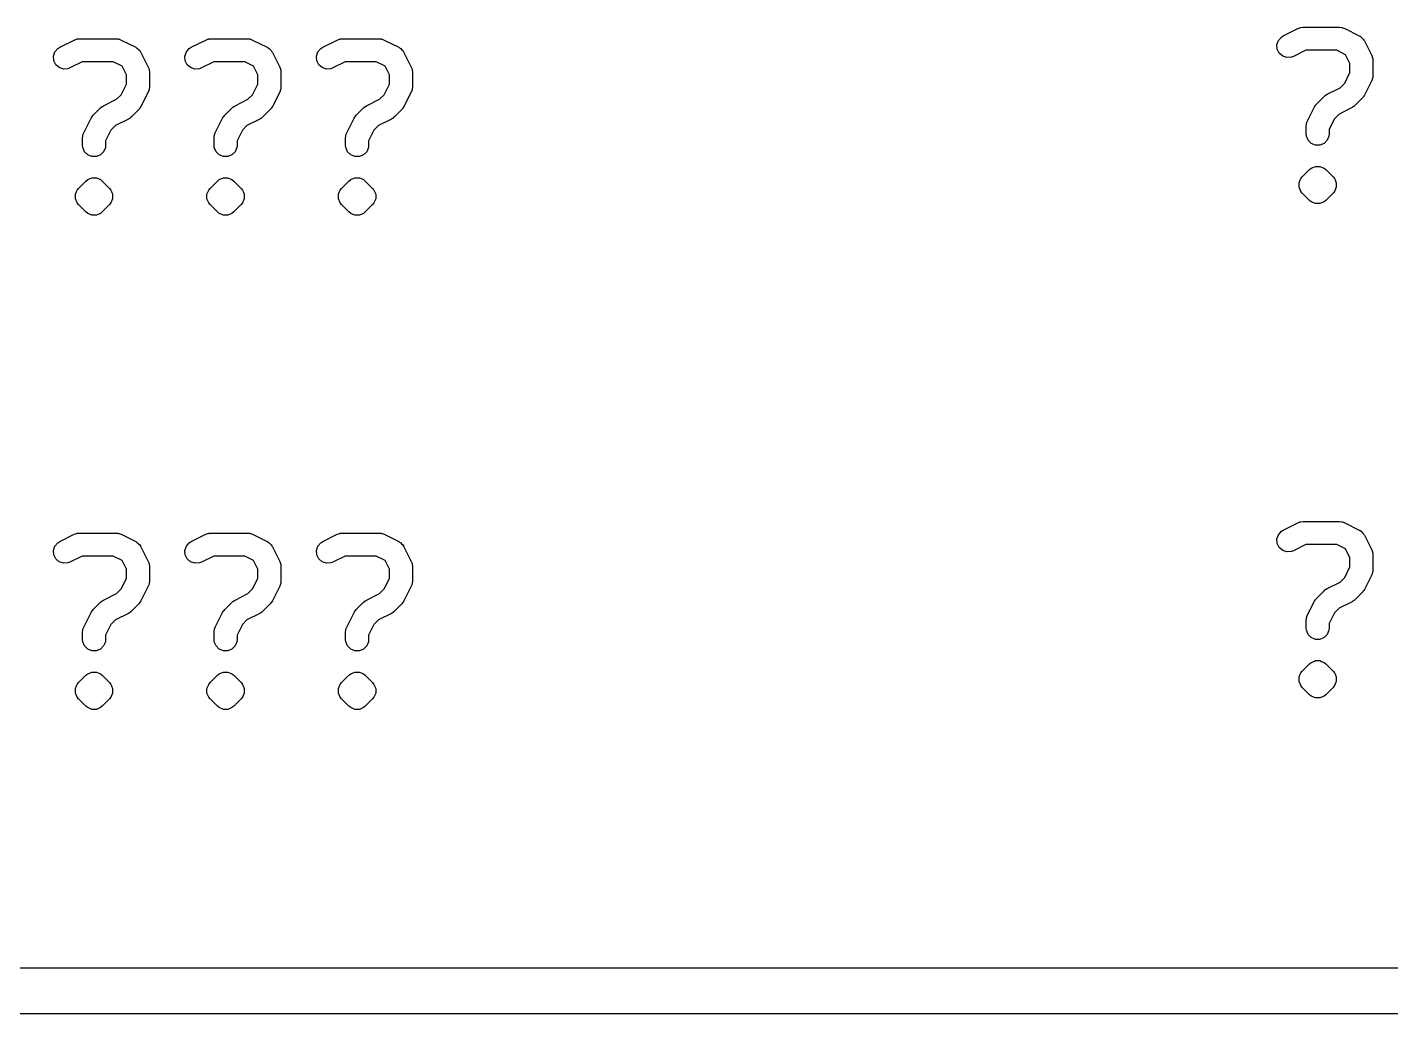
# Model space of a CAD drawing. Extents: x -2.5 to 14, y -2.7 to -1.2.
# Drawn here: x -2.1705 to -1.8206, y -2.6969 to -2.4439 of the extents above; entities that cross this region are included whole.
import ezdxf

# ---------------------------------------------------------------- set-up
doc = ezdxf.new("R2010")
doc.units = 0
doc.header["$MEASUREMENT"] = 0
doc.layers.add('BLACK', color=7, linetype='CONTINUOUS')

msp = doc.modelspace()

# ---------------------------------------------------------------- linework, layer by layer
at = {"layer": 'BLACK', "linetype": 'CONTINUOUS'}
for p, q in [((-1.8482, -2.44604), (-1.84445, -2.44417)), ((-1.84445, -2.44417), (-1.84391, -2.44396)), ((-1.84391, -2.44396), (-1.84381, -2.44395)), ((-1.84381, -2.44395), (-1.84371, -2.44391)), ((-1.84371, -2.44391), (-1.84313, -2.44386)), ((-1.84313, -2.44386), (-1.83376, -2.44386)), ((-1.83376, -2.44386), (-1.83318, -2.44391)), ((-1.83318, -2.44391), (-1.83309, -2.44395)), ((-1.83309, -2.44395), (-1.83298, -2.44396)), ((-1.83298, -2.44396), (-1.83244, -2.44417)), ((-1.83244, -2.44417), (-1.82869, -2.44604)), ((-2.16267, -2.4493), (-2.16218, -2.44899)), ((-2.16218, -2.44899), (-2.15843, -2.44712)), ((-2.15843, -2.44712), (-2.15789, -2.44691)), ((-2.15789, -2.44691), (-2.15778, -2.44691)), ((-2.15778, -2.44691), (-2.15769, -2.44686)), ((-2.15769, -2.44686), (-2.15711, -2.44681)), ((-2.15711, -2.44681), (-2.14774, -2.44681)), ((-2.14774, -2.44681), (-2.14716, -2.44686)), ((-2.14716, -2.44686), (-2.14706, -2.44691)), ((-2.14706, -2.44691), (-2.14696, -2.44691)), ((-2.14696, -2.44691), (-2.14642, -2.44712)), ((-2.14642, -2.44712), (-2.14267, -2.44899)), ((-2.14267, -2.44899), (-2.14257, -2.44906)), ((-2.14257, -2.44906), (-2.14252, -2.44907)), ((-2.14252, -2.44907), (-2.14247, -2.44912)), ((-2.14247, -2.44912), (-2.14218, -2.4493)), ((-2.12892, -2.4493), (-2.12843, -2.44899)), ((-2.12843, -2.44899), (-2.12468, -2.44712)), ((-2.12468, -2.44712), (-2.12414, -2.44691)), ((-2.12414, -2.44691), (-2.12404, -2.44691)), ((-2.12404, -2.44691), (-2.12394, -2.44686)), ((-2.12394, -2.44686), (-2.12336, -2.44681)), ((-2.12336, -2.44681), (-2.11399, -2.44681)), ((-2.11399, -2.44681), (-2.11341, -2.44686)), ((-2.11341, -2.44686), (-2.11332, -2.44691)), ((-2.11332, -2.44691), (-2.11321, -2.44691)), ((-2.11321, -2.44691), (-2.11267, -2.44712)), ((-2.11267, -2.44712), (-2.10892, -2.44899)), ((-2.10892, -2.44899), (-2.10882, -2.44906)), ((-2.10882, -2.44906), (-2.10878, -2.44907)), ((-2.10878, -2.44907), (-2.10872, -2.44912)), ((-2.10872, -2.44912), (-2.10843, -2.4493)), ((-2.09518, -2.4493), (-2.09469, -2.44899)), ((-2.09469, -2.44899), (-2.09094, -2.44712)), ((-2.09094, -2.44712), (-2.0904, -2.44691)), ((-2.0904, -2.44691), (-2.09029, -2.44691)), ((-2.09029, -2.44691), (-2.09019, -2.44686)), ((-2.09019, -2.44686), (-2.08962, -2.44681)), ((-2.08962, -2.44681), (-2.08024, -2.44681)), ((-2.08024, -2.44681), (-2.07967, -2.44686)), ((-2.07967, -2.44686), (-2.07957, -2.44691)), ((-2.07957, -2.44691), (-2.07946, -2.44691)), ((-2.07946, -2.44691), (-2.07892, -2.44712)), ((-2.07892, -2.44712), (-2.07517, -2.44899)), ((-2.07517, -2.44899), (-2.07508, -2.44906)), ((-2.07508, -2.44906), (-2.07503, -2.44907)), ((-2.07503, -2.44907), (-2.07498, -2.44912)), ((-2.07498, -2.44912), (-2.07468, -2.4493)), ((-1.84981, -2.44831), (-1.84945, -2.44722)), ((-1.84973, -2.44946), (-1.84981, -2.44831)), ((-1.84945, -2.44722), (-1.84869, -2.44635)), ((-1.84869, -2.44635), (-1.8482, -2.44604)), ((-1.82869, -2.44604), (-1.82859, -2.4461)), ((-1.82859, -2.4461), (-1.82855, -2.44612)), ((-1.82855, -2.44612), (-1.82849, -2.44617)), ((-1.82849, -2.44617), (-1.8282, -2.44635)), ((-1.8282, -2.44635), (-1.82796, -2.44663)), ((-1.82796, -2.44663), (-1.82768, -2.44687)), ((-1.82768, -2.44687), (-1.82749, -2.44716)), ((-1.82749, -2.44716), (-1.82745, -2.44722)), ((-1.82745, -2.44722), (-1.82743, -2.44727)), ((-1.82743, -2.44727), (-1.82737, -2.44736)), ((-1.82737, -2.44736), (-1.82549, -2.45111)), ((-2.16379, -2.45127), (-2.16343, -2.45017)), ((-2.16371, -2.45242), (-2.16379, -2.45127)), ((-2.16319, -2.45345), (-2.16371, -2.45242)), ((-2.16343, -2.45017), (-2.16267, -2.4493)), ((-2.14218, -2.4493), (-2.14193, -2.44958)), ((-2.14193, -2.44958), (-2.14165, -2.44983)), ((-2.14165, -2.44983), (-2.14147, -2.45012)), ((-2.14147, -2.45012), (-2.14142, -2.45017)), ((-2.14142, -2.45017), (-2.14141, -2.45022)), ((-2.14141, -2.45022), (-2.14135, -2.45031)), ((-2.14135, -2.45031), (-2.13947, -2.45406)), ((-2.13004, -2.45127), (-2.12968, -2.45017)), ((-2.12996, -2.45242), (-2.13004, -2.45127)), ((-2.12945, -2.45345), (-2.12996, -2.45242)), ((-2.12968, -2.45017), (-2.12892, -2.4493)), ((-2.10843, -2.4493), (-2.10819, -2.44958)), ((-2.10819, -2.44958), (-2.10791, -2.44983)), ((-2.10791, -2.44983), (-2.10772, -2.45012)), ((-2.10772, -2.45012), (-2.10768, -2.45017)), ((-2.10768, -2.45017), (-2.10766, -2.45022)), ((-2.10766, -2.45022), (-2.1076, -2.45031)), ((-2.1076, -2.45031), (-2.10573, -2.45406)), ((-2.0963, -2.45127), (-2.09593, -2.45017)), ((-2.09622, -2.45242), (-2.0963, -2.45127)), ((-2.0957, -2.45345), (-2.09622, -2.45242)), ((-2.09593, -2.45017), (-2.09518, -2.4493)), ((-2.07468, -2.4493), (-2.07444, -2.44958)), ((-2.07444, -2.44958), (-2.07416, -2.44983)), ((-2.07416, -2.44983), (-2.07398, -2.45012)), ((-2.07398, -2.45012), (-2.07393, -2.45017)), ((-2.07393, -2.45017), (-2.07391, -2.45022)), ((-2.07391, -2.45022), (-2.07385, -2.45031)), ((-2.07385, -2.45031), (-2.07198, -2.45406)), ((-1.84922, -2.45049), (-1.84973, -2.44946)), ((-1.84835, -2.45125), (-1.84922, -2.45049)), ((-1.84725, -2.45161), (-1.84835, -2.45125)), ((-1.8461, -2.45153), (-1.84725, -2.45161)), ((-1.84556, -2.45132), (-1.8461, -2.45153)), ((-1.84244, -2.44976), (-1.84556, -2.45132)), ((-1.83446, -2.44976), (-1.84244, -2.44976)), ((-1.83221, -2.45088), (-1.83446, -2.44976)), ((-1.83109, -2.45313), (-1.83221, -2.45088)), ((-1.82549, -2.45111), (-1.82529, -2.45165)), ((-1.82529, -2.45165), (-1.82528, -2.45176)), ((-1.82528, -2.45176), (-1.82524, -2.45186)), ((-1.82524, -2.45186), (-1.82518, -2.45243)), ((-1.82518, -2.45243), (-1.82518, -2.45618)), ((-2.16232, -2.4542), (-2.16319, -2.45345)), ((-2.16123, -2.45457), (-2.16232, -2.4542)), ((-2.16008, -2.45448), (-2.16123, -2.45457)), ((-2.15954, -2.45428), (-2.16008, -2.45448)), ((-2.15641, -2.45271), (-2.15954, -2.45428)), ((-2.14843, -2.45271), (-2.15641, -2.45271)), ((-2.14619, -2.45384), (-2.14843, -2.45271)), ((-2.14506, -2.45608), (-2.14619, -2.45384)), ((-2.14506, -2.45844), (-2.14506, -2.45608)), ((-2.13947, -2.45406), (-2.13926, -2.45461)), ((-2.13926, -2.45461), (-2.13926, -2.45471)), ((-2.13926, -2.45471), (-2.13922, -2.45481)), ((-2.13922, -2.45481), (-2.13916, -2.45539)), ((-2.13916, -2.45539), (-2.13916, -2.45913)), ((-2.12858, -2.4542), (-2.12945, -2.45345)), ((-2.12748, -2.45457), (-2.12858, -2.4542)), ((-2.12633, -2.45448), (-2.12748, -2.45457)), ((-2.12579, -2.45428), (-2.12633, -2.45448)), ((-2.12267, -2.45271), (-2.12579, -2.45428)), ((-2.11469, -2.45271), (-2.12267, -2.45271)), ((-2.11244, -2.45384), (-2.11469, -2.45271)), ((-2.11132, -2.45608), (-2.11244, -2.45384)), ((-2.11132, -2.45844), (-2.11132, -2.45608)), ((-2.10573, -2.45406), (-2.10552, -2.45461)), ((-2.10552, -2.45461), (-2.10551, -2.45471)), ((-2.10551, -2.45471), (-2.10547, -2.45481)), ((-2.10547, -2.45481), (-2.10541, -2.45539)), ((-2.10541, -2.45539), (-2.10541, -2.45913)), ((-2.09483, -2.4542), (-2.0957, -2.45345)), ((-2.09374, -2.45457), (-2.09483, -2.4542)), ((-2.09259, -2.45448), (-2.09374, -2.45457)), ((-2.09205, -2.45428), (-2.09259, -2.45448)), ((-2.08892, -2.45271), (-2.09205, -2.45428)), ((-2.08094, -2.45271), (-2.08892, -2.45271)), ((-2.0787, -2.45384), (-2.08094, -2.45271)), ((-2.07757, -2.45608), (-2.0787, -2.45384)), ((-2.07757, -2.45844), (-2.07757, -2.45608)), ((-2.07198, -2.45406), (-2.07177, -2.45461)), ((-2.07177, -2.45461), (-2.07177, -2.45471)), ((-2.07177, -2.45471), (-2.07172, -2.45481)), ((-2.07172, -2.45481), (-2.07167, -2.45539)), ((-2.07167, -2.45539), (-2.07167, -2.45913)), ((-1.83244, -2.45818), (-1.83109, -2.45548)), ((-1.83109, -2.45548), (-1.83109, -2.45313)), ((-2.14641, -2.46114), (-2.14506, -2.45844)), ((-2.13916, -2.45913), (-2.13922, -2.45971)), ((-2.11267, -2.46114), (-2.11132, -2.45844)), ((-2.10541, -2.45913), (-2.10547, -2.45971)), ((-2.07892, -2.46114), (-2.07757, -2.45844)), ((-2.07167, -2.45913), (-2.07172, -2.45971)), ((-1.83696, -2.46104), (-1.83363, -2.45938)), ((-1.83363, -2.45938), (-1.83244, -2.45818)), ((-1.82549, -2.4575), (-1.82737, -2.46125)), ((-1.82529, -2.45696), (-1.82549, -2.4575)), ((-1.82528, -2.45686), (-1.82529, -2.45696)), ((-1.82524, -2.45676), (-1.82528, -2.45686)), ((-1.82518, -2.45618), (-1.82524, -2.45676)), ((-2.15093, -2.46399), (-2.14761, -2.46233)), ((-2.14761, -2.46233), (-2.14641, -2.46114)), ((-2.13947, -2.46046), (-2.14135, -2.4642)), ((-2.13926, -2.45991), (-2.13947, -2.46046)), ((-2.13922, -2.45971), (-2.13926, -2.45981)), ((-2.13926, -2.45981), (-2.13926, -2.45991)), ((-2.11719, -2.46399), (-2.11387, -2.46233)), ((-2.11387, -2.46233), (-2.11267, -2.46114)), ((-2.10573, -2.46046), (-2.1076, -2.4642)), ((-2.10552, -2.45991), (-2.10573, -2.46046)), ((-2.10551, -2.45981), (-2.10552, -2.45991)), ((-2.10547, -2.45971), (-2.10551, -2.45981)), ((-2.08344, -2.46399), (-2.08012, -2.46233)), ((-2.08012, -2.46233), (-2.07892, -2.46114)), ((-2.07198, -2.46046), (-2.07385, -2.4642)), ((-2.07177, -2.45991), (-2.07198, -2.46046)), ((-2.07172, -2.45971), (-2.07177, -2.45981)), ((-2.07177, -2.45981), (-2.07177, -2.45991)), ((-1.8396, -2.46347), (-1.83772, -2.46159)), ((-1.83772, -2.46159), (-1.8375, -2.46141)), ((-1.8375, -2.46141), (-1.83745, -2.46135)), ((-1.83745, -2.46135), (-1.83736, -2.46129)), ((-1.83736, -2.46129), (-1.83728, -2.46123)), ((-1.83728, -2.46123), (-1.8372, -2.4612)), ((-1.8372, -2.4612), (-1.83696, -2.46104)), ((-1.82792, -2.46202), (-1.8298, -2.46389)), ((-1.82774, -2.46179), (-1.82792, -2.46202)), ((-1.82768, -2.46174), (-1.82774, -2.46179)), ((-1.82762, -2.46165), (-1.82768, -2.46174)), ((-1.82756, -2.46157), (-1.82762, -2.46165)), ((-1.82753, -2.4615), (-1.82756, -2.46157)), ((-1.82737, -2.46125), (-1.82753, -2.4615)), ((-2.15376, -2.46665), (-2.15357, -2.46642)), ((-2.15357, -2.46642), (-2.1517, -2.46455)), ((-2.1517, -2.46455), (-2.15147, -2.46436)), ((-2.15147, -2.46436), (-2.15142, -2.4643)), ((-2.15142, -2.4643), (-2.15133, -2.46424)), ((-2.15133, -2.46424), (-2.15125, -2.46418)), ((-2.15125, -2.46418), (-2.15118, -2.46415)), ((-2.15118, -2.46415), (-2.15093, -2.46399)), ((-2.1419, -2.46497), (-2.14377, -2.46685)), ((-2.14171, -2.46475), (-2.1419, -2.46497)), ((-2.14165, -2.46469), (-2.14171, -2.46475)), ((-2.1416, -2.46461), (-2.14165, -2.46469)), ((-2.14153, -2.46452), (-2.1416, -2.46461)), ((-2.1415, -2.46445), (-2.14153, -2.46452)), ((-2.14135, -2.4642), (-2.1415, -2.46445)), ((-2.12001, -2.46665), (-2.11983, -2.46642)), ((-2.11983, -2.46642), (-2.11795, -2.46455)), ((-2.11795, -2.46455), (-2.11773, -2.46436)), ((-2.11773, -2.46436), (-2.11768, -2.4643)), ((-2.11768, -2.4643), (-2.11759, -2.46424)), ((-2.11759, -2.46424), (-2.11751, -2.46418)), ((-2.11751, -2.46418), (-2.11743, -2.46415)), ((-2.11743, -2.46415), (-2.11719, -2.46399)), ((-2.10815, -2.46497), (-2.11003, -2.46685)), ((-2.10797, -2.46475), (-2.10815, -2.46497)), ((-2.10791, -2.46469), (-2.10797, -2.46475)), ((-2.10785, -2.46461), (-2.10791, -2.46469)), ((-2.10779, -2.46452), (-2.10785, -2.46461)), ((-2.10776, -2.46445), (-2.10779, -2.46452)), ((-2.1076, -2.4642), (-2.10776, -2.46445)), ((-2.08627, -2.46665), (-2.08608, -2.46642)), ((-2.08608, -2.46642), (-2.08421, -2.46455)), ((-2.08421, -2.46455), (-2.08398, -2.46436)), ((-2.08398, -2.46436), (-2.08393, -2.4643)), ((-2.08393, -2.4643), (-2.08384, -2.46424)), ((-2.08384, -2.46424), (-2.08376, -2.46418)), ((-2.08376, -2.46418), (-2.08369, -2.46415)), ((-2.08369, -2.46415), (-2.08344, -2.46399)), ((-2.07441, -2.46497), (-2.07628, -2.46685)), ((-2.07422, -2.46475), (-2.07441, -2.46497)), ((-2.07416, -2.46469), (-2.07422, -2.46475)), ((-2.07411, -2.46461), (-2.07416, -2.46469)), ((-2.07404, -2.46452), (-2.07411, -2.46461)), ((-2.07401, -2.46445), (-2.07404, -2.46452)), ((-2.07385, -2.4642), (-2.07401, -2.46445)), ((-1.84203, -2.46798), (-1.84015, -2.46424)), ((-1.84015, -2.46424), (-1.83999, -2.46399)), ((-1.83999, -2.46399), (-1.83996, -2.46392)), ((-1.83996, -2.46392), (-1.8399, -2.46383)), ((-1.8399, -2.46383), (-1.83984, -2.46375)), ((-1.83984, -2.46375), (-1.83978, -2.46369)), ((-1.83978, -2.46369), (-1.8396, -2.46347)), ((-1.83389, -2.46611), (-1.83508, -2.4673)), ((-1.83056, -2.46445), (-1.83389, -2.46611)), ((-1.83032, -2.46429), (-1.83056, -2.46445)), ((-1.83024, -2.46426), (-1.83032, -2.46429)), ((-1.83016, -2.46419), (-1.83024, -2.46426)), ((-1.83007, -2.46414), (-1.83016, -2.46419)), ((-1.83002, -2.46408), (-1.83007, -2.46414)), ((-1.8298, -2.46389), (-1.83002, -2.46408)), ((-2.156, -2.47094), (-2.15413, -2.46719)), ((-2.15413, -2.46719), (-2.15397, -2.46694)), ((-2.15397, -2.46694), (-2.15394, -2.46687)), ((-2.15394, -2.46687), (-2.15387, -2.46679)), ((-2.15387, -2.46679), (-2.15382, -2.4667)), ((-2.15382, -2.4667), (-2.15376, -2.46665)), ((-2.14786, -2.46906), (-2.14906, -2.47026)), ((-2.14454, -2.4674), (-2.14786, -2.46906)), ((-2.14429, -2.46724), (-2.14454, -2.4674)), ((-2.14422, -2.46721), (-2.14429, -2.46724)), ((-2.14414, -2.46715), (-2.14422, -2.46721)), ((-2.14405, -2.46709), (-2.14414, -2.46715)), ((-2.144, -2.46703), (-2.14405, -2.46709)), ((-2.14377, -2.46685), (-2.144, -2.46703)), ((-2.12226, -2.47094), (-2.12038, -2.46719)), ((-2.12038, -2.46719), (-2.12023, -2.46694)), ((-2.12023, -2.46694), (-2.1202, -2.46687)), ((-2.1202, -2.46687), (-2.12013, -2.46679)), ((-2.12013, -2.46679), (-2.12007, -2.4667)), ((-2.12007, -2.4667), (-2.12001, -2.46665)), ((-2.11412, -2.46906), (-2.11531, -2.47026)), ((-2.1108, -2.4674), (-2.11412, -2.46906)), ((-2.11055, -2.46724), (-2.1108, -2.4674)), ((-2.11048, -2.46721), (-2.11055, -2.46724)), ((-2.11039, -2.46715), (-2.11048, -2.46721)), ((-2.11031, -2.46709), (-2.11039, -2.46715)), ((-2.11025, -2.46703), (-2.11031, -2.46709)), ((-2.11003, -2.46685), (-2.11025, -2.46703)), ((-2.08851, -2.47094), (-2.08664, -2.46719)), ((-2.08664, -2.46719), (-2.08648, -2.46694)), ((-2.08648, -2.46694), (-2.08645, -2.46687)), ((-2.08645, -2.46687), (-2.08638, -2.46679)), ((-2.08638, -2.46679), (-2.08633, -2.4667)), ((-2.08633, -2.4667), (-2.08627, -2.46665)), ((-2.08037, -2.46906), (-2.08157, -2.47026)), ((-2.07705, -2.4674), (-2.08037, -2.46906)), ((-2.0768, -2.46724), (-2.07705, -2.4674)), ((-2.07673, -2.46721), (-2.0768, -2.46724)), ((-2.07665, -2.46715), (-2.07673, -2.46721)), ((-2.07656, -2.46709), (-2.07665, -2.46715)), ((-2.07651, -2.46703), (-2.07656, -2.46709)), ((-2.07628, -2.46685), (-2.07651, -2.46703)), ((-1.84234, -2.46931), (-1.84228, -2.46873)), ((-1.84234, -2.47118), (-1.84234, -2.46931)), ((-1.84228, -2.46873), (-1.84224, -2.46863)), ((-1.84224, -2.46863), (-1.84223, -2.46853)), ((-1.84223, -2.46853), (-1.84203, -2.46798)), ((-1.83508, -2.4673), (-1.83643, -2.47)), ((-1.83643, -2.47), (-1.83643, -2.47118)), ((-2.15631, -2.47226), (-2.15626, -2.47168)), ((-2.15631, -2.47413), (-2.15631, -2.47226)), ((-2.15626, -2.47168), (-2.15622, -2.47158)), ((-2.15622, -2.47158), (-2.15621, -2.47148)), ((-2.15621, -2.47148), (-2.156, -2.47094)), ((-2.14906, -2.47026), (-2.15041, -2.47295)), ((-2.15041, -2.47295), (-2.15041, -2.47413)), ((-2.12257, -2.47226), (-2.12251, -2.47168)), ((-2.12257, -2.47413), (-2.12257, -2.47226)), ((-2.12251, -2.47168), (-2.12247, -2.47158)), ((-2.12247, -2.47158), (-2.12246, -2.47148)), ((-2.12246, -2.47148), (-2.12226, -2.47094)), ((-2.11531, -2.47026), (-2.11666, -2.47295)), ((-2.11666, -2.47295), (-2.11666, -2.47413)), ((-2.08882, -2.47226), (-2.08877, -2.47168)), ((-2.08882, -2.47413), (-2.08882, -2.47226)), ((-2.08877, -2.47168), (-2.08872, -2.47158)), ((-2.08872, -2.47148), (-2.08851, -2.47094)), ((-2.08872, -2.47158), (-2.08872, -2.47148)), ((-2.08157, -2.47026), (-2.08292, -2.47295)), ((-2.08292, -2.47295), (-2.08292, -2.47413)), ((-1.84228, -2.47176), (-1.84234, -2.47118)), ((-1.84184, -2.47282), (-1.84228, -2.47176)), ((-1.84102, -2.47364), (-1.84184, -2.47282)), ((-1.83996, -2.47408), (-1.84102, -2.47364)), ((-1.83774, -2.47364), (-1.83881, -2.47408)), ((-1.83693, -2.47282), (-1.83774, -2.47364)), ((-1.83649, -2.47176), (-1.83693, -2.47282)), ((-1.83643, -2.47118), (-1.83649, -2.47176)), ((-2.15626, -2.47471), (-2.15631, -2.47413)), ((-2.15582, -2.47577), (-2.15626, -2.47471)), ((-2.155, -2.47659), (-2.15582, -2.47577)), ((-2.15394, -2.47703), (-2.155, -2.47659)), ((-2.15278, -2.47703), (-2.15394, -2.47703)), ((-2.15172, -2.47659), (-2.15278, -2.47703)), ((-2.15091, -2.47577), (-2.15172, -2.47659)), ((-2.15046, -2.47471), (-2.15091, -2.47577)), ((-2.15041, -2.47413), (-2.15046, -2.47471)), ((-2.12251, -2.47471), (-2.12257, -2.47413)), ((-2.12207, -2.47577), (-2.12251, -2.47471)), ((-2.12126, -2.47659), (-2.12207, -2.47577)), ((-2.12019, -2.47703), (-2.12126, -2.47659)), ((-2.11904, -2.47703), (-2.12019, -2.47703)), ((-2.11797, -2.47659), (-2.11904, -2.47703)), ((-2.11716, -2.47577), (-2.11797, -2.47659)), ((-2.11672, -2.47471), (-2.11716, -2.47577)), ((-2.11666, -2.47413), (-2.11672, -2.47471)), ((-2.08877, -2.47471), (-2.08882, -2.47413)), ((-2.08832, -2.47577), (-2.08877, -2.47471)), ((-2.08751, -2.47659), (-2.08832, -2.47577)), ((-2.08645, -2.47703), (-2.08751, -2.47659)), ((-2.08529, -2.47703), (-2.08645, -2.47703)), ((-2.08423, -2.47659), (-2.08529, -2.47703)), ((-2.08341, -2.47577), (-2.08423, -2.47659)), ((-2.08297, -2.47471), (-2.08341, -2.47577)), ((-2.08292, -2.47413), (-2.08297, -2.47471)), ((-1.83881, -2.47408), (-1.83996, -2.47408)), ((-1.84335, -2.48222), (-1.84147, -2.48034)), ((-1.84147, -2.48034), (-1.84102, -2.47997)), ((-1.84102, -2.47997), (-1.8404, -2.47972)), ((-1.84102, -2.47997), (-1.84102, -2.47997)), ((-1.8404, -2.47972), (-1.83996, -2.47953)), ((-1.83996, -2.47953), (-1.83881, -2.47953)), ((-1.83881, -2.47953), (-1.83881, -2.47953)), ((-1.83881, -2.47953), (-1.83837, -2.47972)), ((-1.83837, -2.47972), (-1.83774, -2.47997)), ((-1.83774, -2.47997), (-1.83774, -2.47997)), ((-1.83774, -2.47997), (-1.8373, -2.48034)), ((-1.8373, -2.48034), (-1.83542, -2.48222)), ((-2.15732, -2.48517), (-2.15545, -2.48329)), ((-2.15545, -2.48329), (-2.155, -2.48293)), ((-2.155, -2.48293), (-2.15438, -2.48267)), ((-2.155, -2.48293), (-2.155, -2.48293)), ((-2.15438, -2.48267), (-2.15394, -2.48249)), ((-2.15394, -2.48249), (-2.15278, -2.48249)), ((-2.15278, -2.48249), (-2.15278, -2.48249)), ((-2.15278, -2.48249), (-2.15234, -2.48267)), ((-2.15234, -2.48267), (-2.15172, -2.48293)), ((-2.15172, -2.48293), (-2.15172, -2.48293)), ((-2.15172, -2.48293), (-2.15127, -2.48329)), ((-2.15127, -2.48329), (-2.1494, -2.48517)), ((-2.12358, -2.48517), (-2.1217, -2.48329)), ((-2.1217, -2.48329), (-2.12126, -2.48293)), ((-2.12126, -2.48293), (-2.12063, -2.48267)), ((-2.12126, -2.48293), (-2.12126, -2.48293)), ((-2.12063, -2.48267), (-2.12019, -2.48249)), ((-2.12019, -2.48249), (-2.11904, -2.48249)), ((-2.11904, -2.48249), (-2.11904, -2.48249)), ((-2.11904, -2.48249), (-2.1186, -2.48267)), ((-2.1186, -2.48267), (-2.11797, -2.48293)), ((-2.11797, -2.48293), (-2.11797, -2.48293)), ((-2.11797, -2.48293), (-2.11753, -2.48329)), ((-2.11753, -2.48329), (-2.11565, -2.48517)), ((-2.08983, -2.48517), (-2.08796, -2.48329)), ((-2.08796, -2.48329), (-2.08751, -2.48293)), ((-2.08751, -2.48293), (-2.08689, -2.48267)), ((-2.08751, -2.48293), (-2.08751, -2.48293)), ((-2.08689, -2.48267), (-2.08645, -2.48249)), ((-2.08645, -2.48249), (-2.08529, -2.48249)), ((-2.08529, -2.48249), (-2.08529, -2.48249)), ((-2.08529, -2.48249), (-2.08485, -2.48267)), ((-2.08485, -2.48267), (-2.08423, -2.48293)), ((-2.08423, -2.48293), (-2.08423, -2.48293)), ((-2.08423, -2.48293), (-2.08378, -2.48329)), ((-2.08378, -2.48329), (-2.08191, -2.48517)), ((-1.84416, -2.48373), (-1.84386, -2.483)), ((-1.84416, -2.48488), (-1.84416, -2.48373)), ((-1.84386, -2.483), (-1.84371, -2.48266)), ((-1.84371, -2.48266), (-1.84335, -2.48222)), ((-1.83542, -2.48222), (-1.83505, -2.48266)), ((-1.83505, -2.48266), (-1.83491, -2.483)), ((-1.83491, -2.483), (-1.83461, -2.48373)), ((-1.83461, -2.48373), (-1.83461, -2.48488)), ((-2.15813, -2.48668), (-2.15783, -2.48596)), ((-2.15813, -2.48783), (-2.15813, -2.48668)), ((-2.15783, -2.48596), (-2.15769, -2.48562)), ((-2.15769, -2.48562), (-2.15732, -2.48517)), ((-2.1494, -2.48517), (-2.14903, -2.48562)), ((-2.14903, -2.48562), (-2.14889, -2.48596)), ((-2.14889, -2.48596), (-2.14859, -2.48668)), ((-2.14859, -2.48668), (-2.14859, -2.48783)), ((-2.12439, -2.48668), (-2.12409, -2.48596)), ((-2.12439, -2.48783), (-2.12439, -2.48668)), ((-2.12409, -2.48596), (-2.12394, -2.48562)), ((-2.12394, -2.48562), (-2.12358, -2.48517)), ((-2.11565, -2.48517), (-2.11529, -2.48562)), ((-2.11529, -2.48562), (-2.11514, -2.48596)), ((-2.11514, -2.48596), (-2.11484, -2.48668)), ((-2.11484, -2.48668), (-2.11484, -2.48783)), ((-2.09064, -2.48668), (-2.09034, -2.48596)), ((-2.09064, -2.48783), (-2.09064, -2.48668)), ((-2.09034, -2.48596), (-2.0902, -2.48562)), ((-2.0902, -2.48562), (-2.08983, -2.48517)), ((-2.08191, -2.48517), (-2.08154, -2.48562)), ((-2.08154, -2.48562), (-2.0814, -2.48596)), ((-2.0814, -2.48596), (-2.0811, -2.48668)), ((-2.0811, -2.48668), (-2.0811, -2.48783)), ((-1.84371, -2.48594), (-1.84416, -2.48488)), ((-1.84335, -2.48639), (-1.84371, -2.48594)), ((-1.84147, -2.48827), (-1.84335, -2.48639)), ((-1.83542, -2.48639), (-1.8373, -2.48827)), ((-1.83505, -2.48594), (-1.83542, -2.48639)), ((-1.83461, -2.48488), (-1.83505, -2.48594)), ((-2.15769, -2.4889), (-2.15813, -2.48783)), ((-2.15732, -2.48934), (-2.15769, -2.4889)), ((-2.15545, -2.49122), (-2.15732, -2.48934)), ((-2.1494, -2.48934), (-2.15127, -2.49122)), ((-2.14903, -2.4889), (-2.1494, -2.48934)), ((-2.14859, -2.48783), (-2.14903, -2.4889)), ((-2.12394, -2.4889), (-2.12439, -2.48783)), ((-2.12358, -2.48934), (-2.12394, -2.4889)), ((-2.1217, -2.49122), (-2.12358, -2.48934)), ((-2.11565, -2.48934), (-2.11753, -2.49122)), ((-2.11529, -2.4889), (-2.11565, -2.48934)), ((-2.11484, -2.48783), (-2.11529, -2.4889)), ((-2.0902, -2.4889), (-2.09064, -2.48783)), ((-2.08983, -2.48934), (-2.0902, -2.4889)), ((-2.08796, -2.49122), (-2.08983, -2.48934)), ((-2.08191, -2.48934), (-2.08378, -2.49122)), ((-2.08154, -2.4889), (-2.08191, -2.48934)), ((-2.0811, -2.48783), (-2.08154, -2.4889)), ((-1.84102, -2.48863), (-1.84147, -2.48827)), ((-1.83996, -2.48907), (-1.84102, -2.48863)), ((-1.83881, -2.48907), (-1.83996, -2.48907)), ((-1.83996, -2.48907), (-1.83996, -2.48907)), ((-1.83774, -2.48863), (-1.83881, -2.48907)), ((-1.83881, -2.48907), (-1.83881, -2.48907)), ((-1.8373, -2.48827), (-1.83774, -2.48863)), ((-2.155, -2.49159), (-2.15545, -2.49122)), ((-2.15394, -2.49203), (-2.155, -2.49159)), ((-2.15278, -2.49203), (-2.15394, -2.49203)), ((-2.15394, -2.49203), (-2.15394, -2.49203)), ((-2.15172, -2.49159), (-2.15278, -2.49203)), ((-2.15278, -2.49203), (-2.15278, -2.49203)), ((-2.15127, -2.49122), (-2.15172, -2.49159)), ((-2.12126, -2.49159), (-2.1217, -2.49122)), ((-2.12019, -2.49203), (-2.12126, -2.49159)), ((-2.11904, -2.49203), (-2.12019, -2.49203)), ((-2.12019, -2.49203), (-2.12019, -2.49203)), ((-2.11797, -2.49159), (-2.11904, -2.49203)), ((-2.11904, -2.49203), (-2.11904, -2.49203)), ((-2.11753, -2.49122), (-2.11797, -2.49159)), ((-2.08751, -2.49159), (-2.08796, -2.49122)), ((-2.08645, -2.49203), (-2.08751, -2.49159)), ((-2.08529, -2.49203), (-2.08645, -2.49203)), ((-2.08645, -2.49203), (-2.08645, -2.49203)), ((-2.08423, -2.49159), (-2.08529, -2.49203)), ((-2.08529, -2.49203), (-2.08529, -2.49203)), ((-2.08378, -2.49122), (-2.08423, -2.49159)), ((-1.8482, -2.57281), (-1.84445, -2.57093)), ((-1.84445, -2.57093), (-1.84391, -2.57073)), ((-1.84391, -2.57073), (-1.84381, -2.57072)), ((-1.84381, -2.57072), (-1.84371, -2.57068)), ((-1.84371, -2.57068), (-1.84313, -2.57062)), ((-1.84313, -2.57062), (-1.83376, -2.57062)), ((-1.83376, -2.57062), (-1.83318, -2.57068)), ((-1.83318, -2.57068), (-1.83309, -2.57072)), ((-1.83309, -2.57072), (-1.83298, -2.57073)), ((-1.83298, -2.57073), (-1.83244, -2.57093)), ((-1.83244, -2.57093), (-1.82869, -2.57281)), ((-2.16218, -2.57576), (-2.15843, -2.57389)), ((-2.15843, -2.57389), (-2.15789, -2.57368)), ((-2.15789, -2.57368), (-2.15778, -2.57367)), ((-2.15778, -2.57367), (-2.15769, -2.57363)), ((-2.15769, -2.57363), (-2.15711, -2.57358)), ((-2.15711, -2.57358), (-2.14774, -2.57358)), ((-2.14774, -2.57358), (-2.14716, -2.57363)), ((-2.14716, -2.57363), (-2.14706, -2.57367)), ((-2.14706, -2.57367), (-2.14696, -2.57368)), ((-2.14696, -2.57368), (-2.14642, -2.57389)), ((-2.14642, -2.57389), (-2.14267, -2.57576)), ((-2.12843, -2.57576), (-2.12468, -2.57389)), ((-2.12468, -2.57389), (-2.12414, -2.57368)), ((-2.12414, -2.57368), (-2.12404, -2.57367)), ((-2.12404, -2.57367), (-2.12394, -2.57363)), ((-2.12394, -2.57363), (-2.12336, -2.57358)), ((-2.12336, -2.57358), (-2.11399, -2.57358)), ((-2.11399, -2.57358), (-2.11341, -2.57363)), ((-2.11341, -2.57363), (-2.11332, -2.57367)), ((-2.11332, -2.57367), (-2.11321, -2.57368)), ((-2.11321, -2.57368), (-2.11267, -2.57389)), ((-2.11267, -2.57389), (-2.10892, -2.57576)), ((-2.09469, -2.57576), (-2.09094, -2.57389)), ((-2.09094, -2.57389), (-2.0904, -2.57368)), ((-2.0904, -2.57368), (-2.09029, -2.57367)), ((-2.09029, -2.57367), (-2.09019, -2.57363)), ((-2.09019, -2.57363), (-2.08962, -2.57358)), ((-2.08962, -2.57358), (-2.08024, -2.57358)), ((-2.08024, -2.57358), (-2.07967, -2.57363)), ((-2.07967, -2.57363), (-2.07957, -2.57367)), ((-2.07957, -2.57367), (-2.07946, -2.57368)), ((-2.07946, -2.57368), (-2.07892, -2.57389)), ((-2.07892, -2.57389), (-2.07517, -2.57576)), ((-1.84981, -2.57508), (-1.84945, -2.57399)), ((-1.84973, -2.57623), (-1.84981, -2.57508)), ((-1.84945, -2.57399), (-1.84869, -2.57312)), ((-1.84869, -2.57312), (-1.8482, -2.57281)), ((-1.82869, -2.57281), (-1.82859, -2.57287)), ((-1.82859, -2.57287), (-1.82855, -2.57288)), ((-1.82855, -2.57288), (-1.82849, -2.57293)), ((-1.82849, -2.57293), (-1.8282, -2.57312)), ((-1.8282, -2.57312), (-1.82796, -2.5734)), ((-1.82796, -2.5734), (-1.82768, -2.57364)), ((-1.82768, -2.57364), (-1.82749, -2.57393)), ((-1.82749, -2.57393), (-1.82745, -2.57399)), ((-1.82745, -2.57399), (-1.82743, -2.57403)), ((-1.82743, -2.57403), (-1.82737, -2.57413)), ((-1.82737, -2.57413), (-1.82549, -2.57788)), ((-2.16379, -2.57803), (-2.16343, -2.57694)), ((-2.16371, -2.57918), (-2.16379, -2.57803)), ((-2.16343, -2.57694), (-2.16267, -2.57607)), ((-2.16267, -2.57607), (-2.16218, -2.57576)), ((-2.14267, -2.57576), (-2.14257, -2.57582)), ((-2.14257, -2.57582), (-2.14252, -2.57584)), ((-2.14252, -2.57584), (-2.14247, -2.57589)), ((-2.14247, -2.57589), (-2.14218, -2.57607)), ((-2.14218, -2.57607), (-2.14193, -2.57635)), ((-2.14193, -2.57635), (-2.14165, -2.57659)), ((-2.14165, -2.57659), (-2.14147, -2.57688)), ((-2.14147, -2.57688), (-2.14142, -2.57694)), ((-2.14142, -2.57694), (-2.14141, -2.57699)), ((-2.14141, -2.57699), (-2.14135, -2.57708)), ((-2.14135, -2.57708), (-2.13947, -2.58083)), ((-2.13004, -2.57803), (-2.12968, -2.57694)), ((-2.12996, -2.57918), (-2.13004, -2.57803)), ((-2.12968, -2.57694), (-2.12892, -2.57607)), ((-2.12892, -2.57607), (-2.12843, -2.57576)), ((-2.10892, -2.57576), (-2.10882, -2.57582)), ((-2.10882, -2.57582), (-2.10878, -2.57584)), ((-2.10878, -2.57584), (-2.10872, -2.57589)), ((-2.10872, -2.57589), (-2.10843, -2.57607)), ((-2.10843, -2.57607), (-2.10819, -2.57635)), ((-2.10819, -2.57635), (-2.10791, -2.57659)), ((-2.10791, -2.57659), (-2.10772, -2.57688)), ((-2.10772, -2.57688), (-2.10768, -2.57694)), ((-2.10768, -2.57694), (-2.10766, -2.57699)), ((-2.10766, -2.57699), (-2.1076, -2.57708)), ((-2.1076, -2.57708), (-2.10573, -2.58083)), ((-2.0963, -2.57803), (-2.09593, -2.57694)), ((-2.09622, -2.57918), (-2.0963, -2.57803)), ((-2.09593, -2.57694), (-2.09518, -2.57607)), ((-2.09518, -2.57607), (-2.09469, -2.57576)), ((-2.07517, -2.57576), (-2.07508, -2.57582)), ((-2.07508, -2.57582), (-2.07503, -2.57584)), ((-2.07503, -2.57584), (-2.07498, -2.57589)), ((-2.07498, -2.57589), (-2.07468, -2.57607)), ((-2.07468, -2.57607), (-2.07444, -2.57635)), ((-2.07444, -2.57635), (-2.07416, -2.57659)), ((-2.07416, -2.57659), (-2.07398, -2.57688)), ((-2.07398, -2.57688), (-2.07393, -2.57694)), ((-2.07393, -2.57694), (-2.07391, -2.57699)), ((-2.07391, -2.57699), (-2.07385, -2.57708)), ((-2.07385, -2.57708), (-2.07198, -2.58083)), ((-1.84922, -2.57726), (-1.84973, -2.57623)), ((-1.84835, -2.57802), (-1.84922, -2.57726)), ((-1.84725, -2.57838), (-1.84835, -2.57802)), ((-1.8461, -2.5783), (-1.84725, -2.57838)), ((-1.84556, -2.57809), (-1.8461, -2.5783)), ((-1.84244, -2.57653), (-1.84556, -2.57809)), ((-1.83446, -2.57653), (-1.84244, -2.57653)), ((-1.83221, -2.57765), (-1.83446, -2.57653)), ((-1.83109, -2.5799), (-1.83221, -2.57765)), ((-1.82549, -2.57788), (-1.82529, -2.57842)), ((-1.82529, -2.57842), (-1.82528, -2.57853)), ((-1.82528, -2.57853), (-1.82524, -2.57862)), ((-2.16319, -2.58021), (-2.16371, -2.57918)), ((-2.16232, -2.58097), (-2.16319, -2.58021)), ((-2.16123, -2.58133), (-2.16232, -2.58097)), ((-2.16008, -2.58125), (-2.16123, -2.58133)), ((-2.15954, -2.58104), (-2.16008, -2.58125)), ((-2.15641, -2.57948), (-2.15954, -2.58104)), ((-2.14843, -2.57948), (-2.15641, -2.57948)), ((-2.14619, -2.5806), (-2.14843, -2.57948)), ((-2.14506, -2.58285), (-2.14619, -2.5806)), ((-2.13947, -2.58083), (-2.13926, -2.58137)), ((-2.13926, -2.58137), (-2.13926, -2.58148)), ((-2.13926, -2.58148), (-2.13922, -2.58158)), ((-2.13922, -2.58158), (-2.13916, -2.58215)), ((-2.12945, -2.58021), (-2.12996, -2.57918)), ((-2.12858, -2.58097), (-2.12945, -2.58021)), ((-2.12748, -2.58133), (-2.12858, -2.58097)), ((-2.12633, -2.58125), (-2.12748, -2.58133)), ((-2.12579, -2.58104), (-2.12633, -2.58125)), ((-2.12267, -2.57948), (-2.12579, -2.58104)), ((-2.11469, -2.57948), (-2.12267, -2.57948)), ((-2.11244, -2.5806), (-2.11469, -2.57948)), ((-2.11132, -2.58285), (-2.11244, -2.5806)), ((-2.10573, -2.58083), (-2.10552, -2.58137)), ((-2.10552, -2.58137), (-2.10551, -2.58148)), ((-2.10551, -2.58148), (-2.10547, -2.58158)), ((-2.10547, -2.58158), (-2.10541, -2.58215)), ((-2.0957, -2.58021), (-2.09622, -2.57918)), ((-2.09483, -2.58097), (-2.0957, -2.58021)), ((-2.09374, -2.58133), (-2.09483, -2.58097)), ((-2.09259, -2.58125), (-2.09374, -2.58133)), ((-2.09205, -2.58104), (-2.09259, -2.58125)), ((-2.08892, -2.57948), (-2.09205, -2.58104)), ((-2.08094, -2.57948), (-2.08892, -2.57948)), ((-2.0787, -2.5806), (-2.08094, -2.57948)), ((-2.07757, -2.58285), (-2.0787, -2.5806)), ((-2.07198, -2.58083), (-2.07177, -2.58137)), ((-2.07177, -2.58137), (-2.07177, -2.58148)), ((-2.07177, -2.58148), (-2.07172, -2.58158)), ((-2.07172, -2.58158), (-2.07167, -2.58215)), ((-1.83109, -2.58225), (-1.83109, -2.5799)), ((-1.82524, -2.57862), (-1.82518, -2.5792)), ((-1.82518, -2.5792), (-1.82518, -2.58295)), ((-2.14641, -2.5879), (-2.14506, -2.5852)), ((-2.14506, -2.5852), (-2.14506, -2.58285)), ((-2.13916, -2.58215), (-2.13916, -2.5859)), ((-2.11267, -2.5879), (-2.11132, -2.5852)), ((-2.11132, -2.5852), (-2.11132, -2.58285)), ((-2.10541, -2.58215), (-2.10541, -2.5859)), ((-2.07892, -2.5879), (-2.07757, -2.5852)), ((-2.07757, -2.5852), (-2.07757, -2.58285)), ((-2.07167, -2.58215), (-2.07167, -2.5859)), ((-1.83363, -2.58615), (-1.83244, -2.58495)), ((-1.83244, -2.58495), (-1.83109, -2.58225)), ((-1.82549, -2.58427), (-1.82737, -2.58802)), ((-1.82529, -2.58373), (-1.82549, -2.58427)), ((-1.82528, -2.58362), (-1.82529, -2.58373)), ((-1.82524, -2.58353), (-1.82528, -2.58362)), ((-1.82518, -2.58295), (-1.82524, -2.58353)), ((-2.14761, -2.5891), (-2.14641, -2.5879)), ((-2.13947, -2.58722), (-2.14135, -2.59097)), ((-2.13926, -2.58668), (-2.13947, -2.58722)), ((-2.13922, -2.58648), (-2.13926, -2.58658)), ((-2.13926, -2.58658), (-2.13926, -2.58668)), ((-2.13916, -2.5859), (-2.13922, -2.58648)), ((-2.11387, -2.5891), (-2.11267, -2.5879)), ((-2.10573, -2.58722), (-2.1076, -2.59097)), ((-2.10552, -2.58668), (-2.10573, -2.58722)), ((-2.10551, -2.58658), (-2.10552, -2.58668)), ((-2.10547, -2.58648), (-2.10551, -2.58658)), ((-2.10541, -2.5859), (-2.10547, -2.58648)), ((-2.08012, -2.5891), (-2.07892, -2.5879)), ((-2.07198, -2.58722), (-2.07385, -2.59097)), ((-2.07177, -2.58668), (-2.07198, -2.58722)), ((-2.07172, -2.58648), (-2.07177, -2.58658)), ((-2.07177, -2.58658), (-2.07177, -2.58668)), ((-2.07167, -2.5859), (-2.07172, -2.58648)), ((-1.8396, -2.59023), (-1.83772, -2.58836)), ((-1.83772, -2.58836), (-1.8375, -2.58817)), ((-1.8375, -2.58817), (-1.83745, -2.58812)), ((-1.83745, -2.58812), (-1.83736, -2.58806)), ((-1.83736, -2.58806), (-1.83728, -2.58799)), ((-1.83728, -2.58799), (-1.8372, -2.58796)), ((-1.8372, -2.58796), (-1.83696, -2.58781)), ((-1.83696, -2.58781), (-1.83363, -2.58615)), ((-1.82792, -2.58879), (-1.8298, -2.59066)), ((-1.82774, -2.58856), (-1.82792, -2.58879)), ((-1.82768, -2.58851), (-1.82774, -2.58856)), ((-1.82762, -2.58842), (-1.82768, -2.58851)), ((-1.82756, -2.58834), (-1.82762, -2.58842)), ((-1.82753, -2.58827), (-1.82756, -2.58834)), ((-1.82737, -2.58802), (-1.82753, -2.58827)), ((-2.15357, -2.59319), (-2.1517, -2.59131)), ((-2.1517, -2.59131), (-2.15147, -2.59113)), ((-2.15147, -2.59113), (-2.15142, -2.59107)), ((-2.15142, -2.59107), (-2.15133, -2.59101)), ((-2.15133, -2.59101), (-2.15125, -2.59095)), ((-2.15125, -2.59095), (-2.15118, -2.59092)), ((-2.15118, -2.59092), (-2.15093, -2.59076)), ((-2.15093, -2.59076), (-2.14761, -2.5891)), ((-2.1419, -2.59174), (-2.14377, -2.59361)), ((-2.14171, -2.59151), (-2.1419, -2.59174)), ((-2.14165, -2.59146), (-2.14171, -2.59151)), ((-2.1416, -2.59137), (-2.14165, -2.59146)), ((-2.14153, -2.59129), (-2.1416, -2.59137)), ((-2.1415, -2.59122), (-2.14153, -2.59129)), ((-2.14135, -2.59097), (-2.1415, -2.59122)), ((-2.11983, -2.59319), (-2.11795, -2.59131)), ((-2.11795, -2.59131), (-2.11773, -2.59113)), ((-2.11773, -2.59113), (-2.11768, -2.59107)), ((-2.11768, -2.59107), (-2.11759, -2.59101)), ((-2.11759, -2.59101), (-2.11751, -2.59095)), ((-2.11751, -2.59095), (-2.11743, -2.59092)), ((-2.11743, -2.59092), (-2.11719, -2.59076)), ((-2.11719, -2.59076), (-2.11387, -2.5891)), ((-2.10815, -2.59174), (-2.11003, -2.59361)), ((-2.10797, -2.59151), (-2.10815, -2.59174)), ((-2.10791, -2.59146), (-2.10797, -2.59151)), ((-2.10785, -2.59137), (-2.10791, -2.59146)), ((-2.10779, -2.59129), (-2.10785, -2.59137)), ((-2.10776, -2.59122), (-2.10779, -2.59129)), ((-2.1076, -2.59097), (-2.10776, -2.59122)), ((-2.08608, -2.59319), (-2.08421, -2.59131)), ((-2.08421, -2.59131), (-2.08398, -2.59113)), ((-2.08398, -2.59113), (-2.08393, -2.59107)), ((-2.08393, -2.59107), (-2.08384, -2.59101)), ((-2.08384, -2.59101), (-2.08376, -2.59095)), ((-2.08376, -2.59095), (-2.08369, -2.59092)), ((-2.08369, -2.59092), (-2.08344, -2.59076)), ((-2.08344, -2.59076), (-2.08012, -2.5891)), ((-2.07441, -2.59174), (-2.07628, -2.59361)), ((-2.07422, -2.59151), (-2.07441, -2.59174)), ((-2.07416, -2.59146), (-2.07422, -2.59151)), ((-2.07411, -2.59137), (-2.07416, -2.59146)), ((-2.07404, -2.59129), (-2.07411, -2.59137)), ((-2.07401, -2.59122), (-2.07404, -2.59129)), ((-2.07385, -2.59097), (-2.07401, -2.59122)), ((-1.84203, -2.59475), (-1.84015, -2.591)), ((-1.84015, -2.591), (-1.83999, -2.59075)), ((-1.83999, -2.59075), (-1.83996, -2.59068)), ((-1.83996, -2.59068), (-1.8399, -2.5906)), ((-1.8399, -2.5906), (-1.83984, -2.59051)), ((-1.83984, -2.59051), (-1.83978, -2.59046)), ((-1.83978, -2.59046), (-1.8396, -2.59023)), ((-1.83056, -2.59121), (-1.83389, -2.59287)), ((-1.83032, -2.59106), (-1.83056, -2.59121)), ((-1.83024, -2.59103), (-1.83032, -2.59106)), ((-1.83016, -2.59096), (-1.83024, -2.59103)), ((-1.83007, -2.59091), (-1.83016, -2.59096)), ((-1.83002, -2.59085), (-1.83007, -2.59091)), ((-1.8298, -2.59066), (-1.83002, -2.59085)), ((-2.156, -2.5977), (-2.15413, -2.59396)), ((-2.15413, -2.59396), (-2.15397, -2.59371)), ((-2.15397, -2.59371), (-2.15394, -2.59364)), ((-2.15394, -2.59364), (-2.15387, -2.59355)), ((-2.15387, -2.59355), (-2.15382, -2.59347)), ((-2.15382, -2.59347), (-2.15376, -2.59341)), ((-2.15376, -2.59341), (-2.15357, -2.59319)), ((-2.14786, -2.59583), (-2.14906, -2.59702)), ((-2.14454, -2.59417), (-2.14786, -2.59583)), ((-2.14429, -2.59401), (-2.14454, -2.59417)), ((-2.14422, -2.59398), (-2.14429, -2.59401)), ((-2.14414, -2.59391), (-2.14422, -2.59398)), ((-2.14405, -2.59386), (-2.14414, -2.59391)), ((-2.144, -2.5938), (-2.14405, -2.59386)), ((-2.14377, -2.59361), (-2.144, -2.5938)), ((-2.12226, -2.5977), (-2.12038, -2.59396)), ((-2.12038, -2.59396), (-2.12023, -2.59371)), ((-2.12023, -2.59371), (-2.1202, -2.59364)), ((-2.1202, -2.59364), (-2.12013, -2.59355)), ((-2.12013, -2.59355), (-2.12007, -2.59347)), ((-2.12007, -2.59347), (-2.12001, -2.59341)), ((-2.12001, -2.59341), (-2.11983, -2.59319)), ((-2.11412, -2.59583), (-2.11531, -2.59702)), ((-2.1108, -2.59417), (-2.11412, -2.59583)), ((-2.11055, -2.59401), (-2.1108, -2.59417)), ((-2.11048, -2.59398), (-2.11055, -2.59401)), ((-2.11039, -2.59391), (-2.11048, -2.59398)), ((-2.11031, -2.59386), (-2.11039, -2.59391)), ((-2.11025, -2.5938), (-2.11031, -2.59386)), ((-2.11003, -2.59361), (-2.11025, -2.5938)), ((-2.08851, -2.5977), (-2.08664, -2.59396)), ((-2.08664, -2.59396), (-2.08648, -2.59371)), ((-2.08648, -2.59371), (-2.08645, -2.59364)), ((-2.08645, -2.59364), (-2.08638, -2.59355)), ((-2.08638, -2.59355), (-2.08633, -2.59347)), ((-2.08633, -2.59347), (-2.08627, -2.59341)), ((-2.08627, -2.59341), (-2.08608, -2.59319)), ((-2.08037, -2.59583), (-2.08157, -2.59702)), ((-2.07705, -2.59417), (-2.08037, -2.59583)), ((-2.0768, -2.59401), (-2.07705, -2.59417)), ((-2.07673, -2.59398), (-2.0768, -2.59401)), ((-2.07665, -2.59391), (-2.07673, -2.59398)), ((-2.07656, -2.59386), (-2.07665, -2.59391)), ((-2.07651, -2.5938), (-2.07656, -2.59386)), ((-2.07628, -2.59361), (-2.07651, -2.5938)), ((-1.84234, -2.59607), (-1.84228, -2.5955)), ((-1.84234, -2.59795), (-1.84234, -2.59607)), ((-1.84228, -2.5955), (-1.84224, -2.5954)), ((-1.84224, -2.5954), (-1.84223, -2.59529)), ((-1.84223, -2.59529), (-1.84203, -2.59475)), ((-1.83508, -2.59407), (-1.83643, -2.59677)), ((-1.83389, -2.59287), (-1.83508, -2.59407)), ((-2.15631, -2.59903), (-2.15626, -2.59845)), ((-2.15631, -2.6009), (-2.15631, -2.59903)), ((-2.15626, -2.59845), (-2.15622, -2.59835)), ((-2.15622, -2.59835), (-2.15621, -2.59825)), ((-2.15621, -2.59825), (-2.156, -2.5977)), ((-2.14906, -2.59702), (-2.15041, -2.59972)), ((-2.12257, -2.59903), (-2.12251, -2.59845)), ((-2.12257, -2.6009), (-2.12257, -2.59903)), ((-2.12251, -2.59845), (-2.12247, -2.59835)), ((-2.12247, -2.59835), (-2.12246, -2.59825)), ((-2.12246, -2.59825), (-2.12226, -2.5977)), ((-2.11531, -2.59702), (-2.11666, -2.59972)), ((-2.08882, -2.59903), (-2.08877, -2.59845)), ((-2.08882, -2.6009), (-2.08882, -2.59903)), ((-2.08877, -2.59845), (-2.08872, -2.59835)), ((-2.08872, -2.59825), (-2.08851, -2.5977)), ((-2.08872, -2.59835), (-2.08872, -2.59825)), ((-2.08157, -2.59702), (-2.08292, -2.59972)), ((-1.84228, -2.59852), (-1.84234, -2.59795)), ((-1.84184, -2.59959), (-1.84228, -2.59852)), ((-1.84102, -2.6004), (-1.84184, -2.59959)), ((-1.83693, -2.59959), (-1.83774, -2.6004)), ((-1.83649, -2.59852), (-1.83693, -2.59959)), ((-1.83643, -2.59795), (-1.83649, -2.59852)), ((-1.83643, -2.59677), (-1.83643, -2.59795)), ((-2.15626, -2.60148), (-2.15631, -2.6009)), ((-2.15582, -2.60254), (-2.15626, -2.60148)), ((-2.155, -2.60336), (-2.15582, -2.60254)), ((-2.15091, -2.60254), (-2.15172, -2.60336)), ((-2.15046, -2.60148), (-2.15091, -2.60254)), ((-2.15041, -2.6009), (-2.15046, -2.60148)), ((-2.15041, -2.59972), (-2.15041, -2.6009)), ((-2.12251, -2.60148), (-2.12257, -2.6009)), ((-2.12207, -2.60254), (-2.12251, -2.60148)), ((-2.12126, -2.60336), (-2.12207, -2.60254)), ((-2.11716, -2.60254), (-2.11797, -2.60336)), ((-2.11672, -2.60148), (-2.11716, -2.60254)), ((-2.11666, -2.6009), (-2.11672, -2.60148)), ((-2.11666, -2.59972), (-2.11666, -2.6009)), ((-2.08877, -2.60148), (-2.08882, -2.6009)), ((-2.08832, -2.60254), (-2.08877, -2.60148)), ((-2.08751, -2.60336), (-2.08832, -2.60254)), ((-2.08341, -2.60254), (-2.08423, -2.60336)), ((-2.08297, -2.60148), (-2.08341, -2.60254)), ((-2.08292, -2.6009), (-2.08297, -2.60148)), ((-2.08292, -2.59972), (-2.08292, -2.6009)), ((-1.83996, -2.60084), (-1.84102, -2.6004)), ((-1.83881, -2.60084), (-1.83996, -2.60084)), ((-1.83774, -2.6004), (-1.83881, -2.60084)), ((-2.15394, -2.6038), (-2.155, -2.60336)), ((-2.15278, -2.6038), (-2.15394, -2.6038)), ((-2.15172, -2.60336), (-2.15278, -2.6038)), ((-2.12019, -2.6038), (-2.12126, -2.60336)), ((-2.11904, -2.6038), (-2.12019, -2.6038)), ((-2.11797, -2.60336), (-2.11904, -2.6038)), ((-2.08645, -2.6038), (-2.08751, -2.60336)), ((-2.08529, -2.6038), (-2.08645, -2.6038)), ((-2.08423, -2.60336), (-2.08529, -2.6038)), ((-1.84102, -2.60674), (-1.8404, -2.60648)), ((-1.8404, -2.60648), (-1.83996, -2.6063)), ((-1.83996, -2.6063), (-1.83881, -2.6063)), ((-1.83881, -2.6063), (-1.83881, -2.6063)), ((-1.83881, -2.6063), (-1.83837, -2.60648)), ((-1.83837, -2.60648), (-1.83774, -2.60674)), ((-2.15732, -2.61194), (-2.15545, -2.61006)), ((-2.15545, -2.61006), (-2.155, -2.60969)), ((-2.155, -2.60969), (-2.15438, -2.60944)), ((-2.155, -2.60969), (-2.155, -2.60969)), ((-2.15438, -2.60944), (-2.15394, -2.60925)), ((-2.15394, -2.60925), (-2.15278, -2.60925)), ((-2.15278, -2.60925), (-2.15278, -2.60925)), ((-2.15278, -2.60925), (-2.15234, -2.60944)), ((-2.15234, -2.60944), (-2.15172, -2.60969)), ((-2.15172, -2.60969), (-2.15172, -2.60969)), ((-2.15172, -2.60969), (-2.15127, -2.61006)), ((-2.15127, -2.61006), (-2.1494, -2.61194)), ((-2.12358, -2.61194), (-2.1217, -2.61006)), ((-2.1217, -2.61006), (-2.12126, -2.60969)), ((-2.12126, -2.60969), (-2.12063, -2.60944)), ((-2.12126, -2.60969), (-2.12126, -2.60969)), ((-2.12063, -2.60944), (-2.12019, -2.60925)), ((-2.12019, -2.60925), (-2.11904, -2.60925)), ((-2.11904, -2.60925), (-2.11904, -2.60925)), ((-2.11904, -2.60925), (-2.1186, -2.60944)), ((-2.1186, -2.60944), (-2.11797, -2.60969)), ((-2.11797, -2.60969), (-2.11797, -2.60969)), ((-2.11797, -2.60969), (-2.11753, -2.61006)), ((-2.11753, -2.61006), (-2.11565, -2.61194)), ((-2.08983, -2.61194), (-2.08796, -2.61006)), ((-2.08796, -2.61006), (-2.08751, -2.60969)), ((-2.08751, -2.60969), (-2.08689, -2.60944)), ((-2.08751, -2.60969), (-2.08751, -2.60969)), ((-2.08689, -2.60944), (-2.08645, -2.60925)), ((-2.08645, -2.60925), (-2.08529, -2.60925)), ((-2.08529, -2.60925), (-2.08529, -2.60925)), ((-2.08529, -2.60925), (-2.08485, -2.60944)), ((-2.08485, -2.60944), (-2.08423, -2.60969)), ((-2.08423, -2.60969), (-2.08423, -2.60969)), ((-2.08423, -2.60969), (-2.08378, -2.61006)), ((-2.08378, -2.61006), (-2.08191, -2.61194)), ((-1.84416, -2.61049), (-1.84386, -2.60977)), ((-1.84386, -2.60977), (-1.84371, -2.60943)), ((-1.84371, -2.60943), (-1.84335, -2.60898)), ((-1.84335, -2.60898), (-1.84147, -2.60711)), ((-1.84147, -2.60711), (-1.84102, -2.60674)), ((-1.84102, -2.60674), (-1.84102, -2.60674)), ((-1.83774, -2.60674), (-1.83774, -2.60674)), ((-1.83774, -2.60674), (-1.8373, -2.60711)), ((-1.8373, -2.60711), (-1.83542, -2.60898)), ((-1.83542, -2.60898), (-1.83505, -2.60943)), ((-1.83505, -2.60943), (-1.83491, -2.60977)), ((-1.83491, -2.60977), (-1.83461, -2.61049)), ((-2.15813, -2.61345), (-2.15783, -2.61272)), ((-2.15813, -2.6146), (-2.15813, -2.61345)), ((-2.15783, -2.61272), (-2.15769, -2.61238)), ((-2.15769, -2.61238), (-2.15732, -2.61194)), ((-2.1494, -2.61194), (-2.14903, -2.61238)), ((-2.14903, -2.61238), (-2.14889, -2.61272)), ((-2.14889, -2.61272), (-2.14859, -2.61345)), ((-2.14859, -2.61345), (-2.14859, -2.6146)), ((-2.12439, -2.61345), (-2.12409, -2.61272)), ((-2.12439, -2.6146), (-2.12439, -2.61345)), ((-2.12409, -2.61272), (-2.12394, -2.61238)), ((-2.12394, -2.61238), (-2.12358, -2.61194)), ((-2.11565, -2.61194), (-2.11529, -2.61238)), ((-2.11529, -2.61238), (-2.11514, -2.61272)), ((-2.11514, -2.61272), (-2.11484, -2.61345)), ((-2.11484, -2.61345), (-2.11484, -2.6146)), ((-2.09064, -2.61345), (-2.09034, -2.61272)), ((-2.09064, -2.6146), (-2.09064, -2.61345)), ((-2.09034, -2.61272), (-2.0902, -2.61238)), ((-2.0902, -2.61238), (-2.08983, -2.61194)), ((-2.08191, -2.61194), (-2.08154, -2.61238)), ((-2.08154, -2.61238), (-2.0814, -2.61272)), ((-2.0814, -2.61272), (-2.0811, -2.61345)), ((-2.0811, -2.61345), (-2.0811, -2.6146)), ((-1.84416, -2.61165), (-1.84416, -2.61049)), ((-1.84371, -2.61271), (-1.84416, -2.61165)), ((-1.84335, -2.61316), (-1.84371, -2.61271)), ((-1.84147, -2.61503), (-1.84335, -2.61316)), ((-1.83542, -2.61316), (-1.8373, -2.61503)), ((-1.83505, -2.61271), (-1.83542, -2.61316)), ((-1.83461, -2.61165), (-1.83505, -2.61271)), ((-1.83461, -2.61049), (-1.83461, -2.61165)), ((-2.15769, -2.61566), (-2.15813, -2.6146)), ((-2.15732, -2.61611), (-2.15769, -2.61566)), ((-2.15545, -2.61799), (-2.15732, -2.61611)), ((-2.1494, -2.61611), (-2.15127, -2.61799)), ((-2.14903, -2.61566), (-2.1494, -2.61611)), ((-2.14859, -2.6146), (-2.14903, -2.61566)), ((-2.12394, -2.61566), (-2.12439, -2.6146)), ((-2.12358, -2.61611), (-2.12394, -2.61566)), ((-2.1217, -2.61799), (-2.12358, -2.61611)), ((-2.11565, -2.61611), (-2.11753, -2.61799)), ((-2.11529, -2.61566), (-2.11565, -2.61611)), ((-2.11484, -2.6146), (-2.11529, -2.61566)), ((-2.0902, -2.61566), (-2.09064, -2.6146)), ((-2.08983, -2.61611), (-2.0902, -2.61566)), ((-2.08796, -2.61799), (-2.08983, -2.61611)), ((-2.08191, -2.61611), (-2.08378, -2.61799)), ((-2.08154, -2.61566), (-2.08191, -2.61611)), ((-2.0811, -2.6146), (-2.08154, -2.61566)), ((-1.84102, -2.6154), (-1.84147, -2.61503)), ((-1.83996, -2.61584), (-1.84102, -2.6154)), ((-1.83881, -2.61584), (-1.83996, -2.61584)), ((-1.83996, -2.61584), (-1.83996, -2.61584)), ((-1.83774, -2.6154), (-1.83881, -2.61584)), ((-1.83881, -2.61584), (-1.83881, -2.61584)), ((-1.8373, -2.61503), (-1.83774, -2.6154)), ((-2.155, -2.61835), (-2.15545, -2.61799)), ((-2.15394, -2.61879), (-2.155, -2.61835)), ((-2.15278, -2.61879), (-2.15394, -2.61879)), ((-2.15394, -2.61879), (-2.15394, -2.61879)), ((-2.15172, -2.61835), (-2.15278, -2.61879)), ((-2.15278, -2.61879), (-2.15278, -2.61879)), ((-2.15127, -2.61799), (-2.15172, -2.61835)), ((-2.12126, -2.61835), (-2.1217, -2.61799)), ((-2.12019, -2.61879), (-2.12126, -2.61835)), ((-2.11904, -2.61879), (-2.12019, -2.61879)), ((-2.12019, -2.61879), (-2.12019, -2.61879)), ((-2.11797, -2.61835), (-2.11904, -2.61879)), ((-2.11904, -2.61879), (-2.11904, -2.61879)), ((-2.11753, -2.61799), (-2.11797, -2.61835)), ((-2.08751, -2.61835), (-2.08796, -2.61799)), ((-2.08645, -2.61879), (-2.08751, -2.61835)), ((-2.08529, -2.61879), (-2.08645, -2.61879)), ((-2.08645, -2.61879), (-2.08645, -2.61879)), ((-2.08423, -2.61835), (-2.08529, -2.61879)), ((-2.08529, -2.61879), (-2.08529, -2.61879)), ((-2.08378, -2.61799), (-2.08423, -2.61835)), ((-2.48622, -2.68504), (-1.19488, -2.68504)), ((-1.19488, -2.69685), (-2.48622, -2.69685))]:
    msp.add_line(p, q, dxfattribs=at)

doc.saveas('drawing.dxf')
